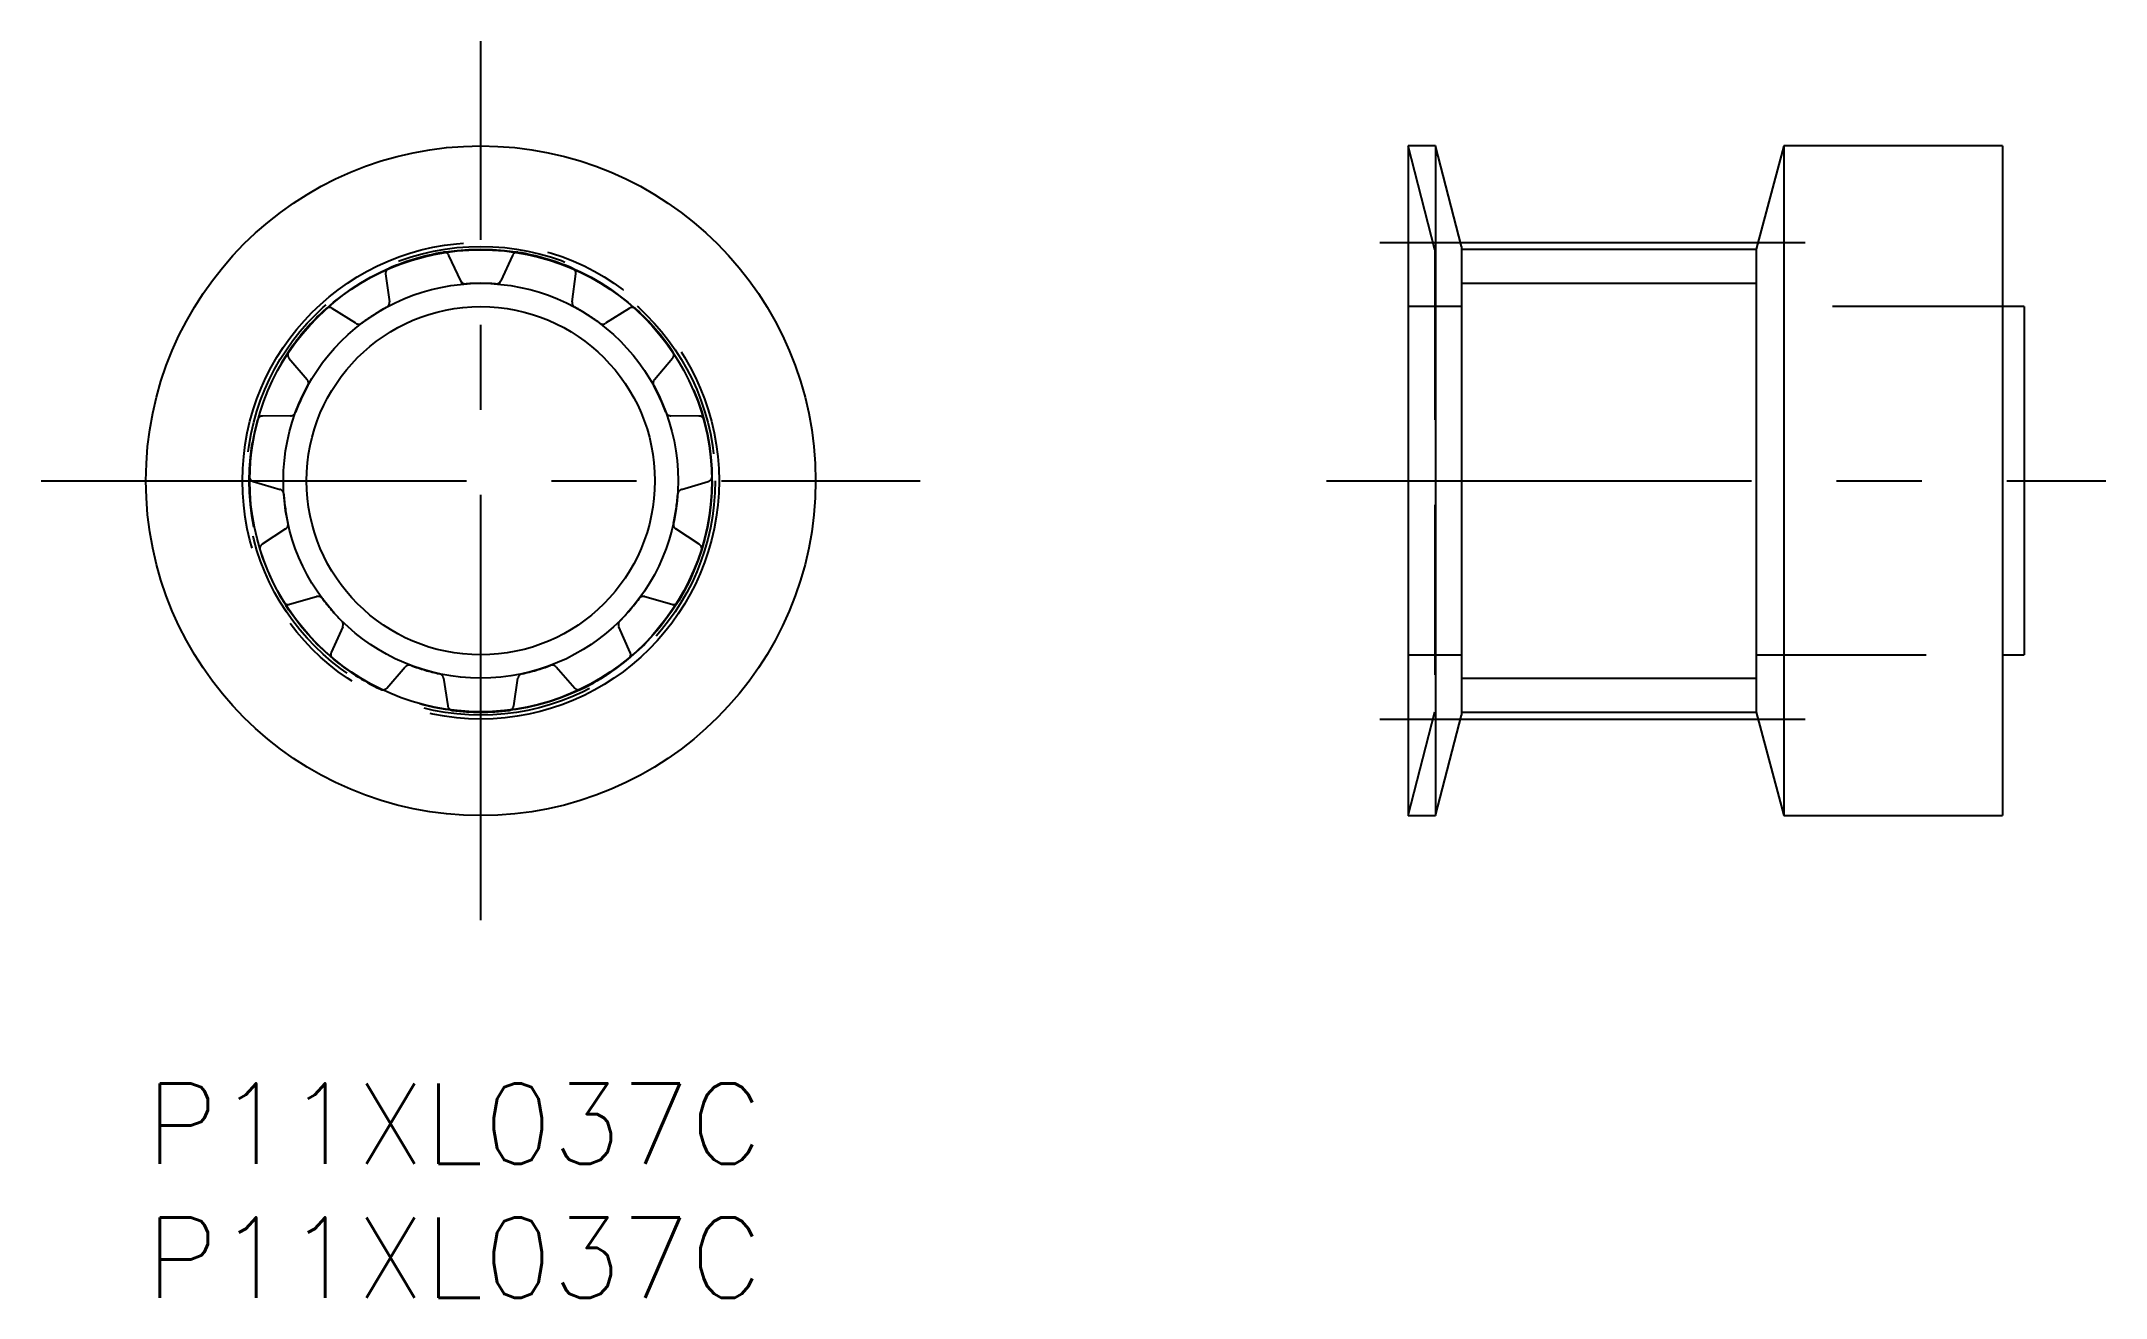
# Model space of a CAD drawing. Extents: x -3.9 to 73.2, y -8 to 38.9.
import ezdxf

# ---------------------------------------------------------------- set-up
doc = ezdxf.new("R2010")
doc.units = 0
doc.header["$LTSCALE"] = 0.5
for name, pattern in [('CENTER', [50.8, 31.75, -6.35, 6.35, -6.35]), ('DASHED', [19.05, 12.7, -6.35]), ('PHANTOM', [63.5, 31.75, -6.35, 6.35, -6.35, 6.35, -6.35])]:
    doc.linetypes.add(name, pattern=pattern)
for name, color, linetype in [('MSM_CENTER', 1, 'CENTER'), ('MSM_CONTINUOUS', 7, 'CONTINUOUS'), ('MSM_DASHED', 4, 'DASHED'), ('MSM_IMAGINARY', 6, 'PHANTOM'), ('MSM_NARROW', 5, 'CONTINUOUS'), ('MSM_PART_NUMBER', 7, 'CONTINUOUS')]:
    doc.layers.add(name, color=color, linetype=linetype)
doc.styles.get("Standard").update_dxf_attribs({"font": 'txt.shx', "height": 3, "bigfont": 'bigfont.shx'})

msp = doc.modelspace()

# ---------------------------------------------------------------- linework, layer by layer
at = {"layer": 'MSM_CENTER'}
for p, q in [((12.5, 6.094), (12.5, 38.906)), ((46.064, 31.395), (62.204, 31.395)), ((-3.906, 22.5), (28.906, 22.5)), ((44.069, 22.5), (73.164, 22.5)), ((46.064, 13.605), (62.204, 13.605))]:
    msp.add_line(p, q, dxfattribs=at)
msp.add_circle((12.5, 22.5), 8.895, dxfattribs=at)
at = {"layer": 'MSM_CONTINUOUS'}
for p, q in [((48.149, 35), (47.117, 35)), ((47.117, 35), (47.117, 10)), ((49.117, 31.25), (48.149, 35)), ((48.149, 35), (48.149, 10)), ((61.151, 35), (60.117, 31.14)), ((69.317, 35), (61.151, 35)), ((61.151, 35), (61.151, 10)), ((69.317, 35), (69.317, 10)), ((49.117, 31.25), (49.117, 13.75)), ((49.117, 31.14), (60.117, 31.14)), ((60.117, 31.14), (60.117, 13.86)), ((70.117, 29), (69.317, 29)), ((70.117, 29), (70.117, 16)), ((69.317, 16), (70.117, 16)), ((48.149, 10), (49.117, 13.75)), ((49.117, 13.86), (60.117, 13.86)), ((60.117, 13.86), (61.151, 10)), ((47.117, 10), (48.149, 10)), ((61.151, 10), (69.317, 10))]:
    msp.add_line(p, q, dxfattribs=at)
for radius in [12.5, 8.623, 6.5]:
    msp.add_circle((12.5, 22.5), radius, dxfattribs=at)
at = {"layer": 'MSM_DASHED'}
for p, q in [((48.117, 31.123), (47.117, 35)), ((11.756, 29.965), (11.314, 30.913)), ((13.686, 30.913), (13.244, 29.965)), ((48.117, 31.123), (48.117, 13.877)), ((8.95, 30.219), (9.09, 29.182)), ((15.91, 29.182), (16.05, 30.219)), ((7.839, 28.377), (6.954, 28.936)), ((18.046, 28.936), (17.161, 28.377)), ((49.117, 29), (47.117, 29)), ((69.317, 29), (60.117, 29)), ((69.317, 29), (60.117, 29)), ((5.34, 27.074), (6.019, 26.278)), ((18.981, 26.278), (19.66, 27.074)), ((5.401, 24.924), (4.354, 24.916)), ((20.646, 24.916), (19.599, 24.924)), ((4.004, 22.477), (5.006, 22.174)), ((19.994, 22.174), (20.996, 22.477)), ((5.217, 20.701), (4.341, 20.129)), ((20.659, 20.129), (19.783, 20.701)), ((5.365, 17.887), (6.371, 18.174)), ((18.629, 18.174), (19.635, 17.887)), ((7.346, 17.05), (6.919, 16.094)), ((18.081, 16.094), (17.654, 17.05)), ((8.992, 14.762), (9.683, 15.547)), ((15.317, 15.547), (16.008, 14.762)), ((47.117, 16), (49.117, 16)), ((60.117, 16), (69.317, 16)), ((60.117, 16), (69.317, 16)), ((11.111, 15.128), (11.268, 14.094)), ((13.732, 14.094), (13.889, 15.128)), ((47.117, 10), (48.117, 13.877))]:
    msp.add_line(p, q, dxfattribs=at)
msp.add_circle((12.5, 22.5), 8.75, dxfattribs=at)
for centre, radius, start, end in [((12.5, 22.5), 8.64, 99.3245, 113.40277), ((11.133, 30.828), 0.2, 25, 99.3245), ((13.867, 30.828), 0.2, 80.67549, 155), ((12.5, 22.5), 8.64, 66.59723, 80.6755), ((9.148, 30.246), 0.2, 113.40276, 187.72727), ((15.852, 30.246), 0.2, 352.27273, 66.59723), ((11.937, 30.049), 0.2, 205, 274.26287), ((12.5, 22.5), 7.37, 85.73713, 94.26287), ((13.063, 30.049), 0.2, 265.73713, 335), ((12.5, 22.5), 8.64, 132.05177, 146.13005), ((6.847, 28.767), 0.2, 57.72727, 132.05177), ((12.5, 22.5), 7.37, 118.4644, 126.99014), ((8.892, 29.155), 0.2, 298.4644, 7.72727), ((16.108, 29.155), 0.2, 172.27273, 241.5356), ((12.5, 22.5), 7.37, 53.00986, 61.5356), ((18.153, 28.767), 0.2, 47.94822, 122.27273), ((12.5, 22.5), 8.64, 33.86995, 47.94823), ((7.945, 28.546), 0.2, 237.72727, 306.99014), ((17.055, 28.546), 0.2, 233.00986, 302.27273), ((5.492, 27.204), 0.2, 146.13004, 220.45455), ((19.508, 27.204), 0.2, 319.54545, 33.86995), ((5.867, 26.148), 0.2, 331.19168, 40.45455), ((19.133, 26.148), 0.2, 139.54545, 208.80832), ((12.5, 22.5), 7.37, 151.19168, 159.71741), ((12.5, 22.5), 7.37, 20.28259, 28.80832), ((12.5, 22.5), 8.64, 164.77905, 178.85732), ((4.356, 24.716), 0.2, 90.45455, 164.77905), ((5.399, 25.124), 0.2, 270.45455, 339.71741), ((19.601, 25.124), 0.2, 200.28259, 269.54545), ((20.644, 24.716), 0.2, 15.22096, 89.54545), ((12.5, 22.5), 8.64, 1.14268, 15.22095), ((4.062, 22.668), 0.2, 178.85731, 253.18182), ((20.938, 22.668), 0.2, 286.81818, 1.14268), ((4.948, 21.983), 0.2, 3.91895, 73.18182), ((12.5, 22.5), 7.37, 183.91895, 192.44469), ((12.5, 22.5), 7.37, 347.55531, 356.08105), ((20.052, 21.983), 0.2, 106.81818, 176.08105), ((5.108, 20.869), 0.2, 303.18182, 12.44469), ((19.892, 20.869), 0.2, 167.55531, 236.81818), ((4.451, 19.961), 0.2, 123.18182, 197.50632), ((20.549, 19.961), 0.2, 342.49369, 56.81818), ((12.5, 22.5), 8.64, 197.50632, 211.58459), ((5.31, 18.079), 0.2, 211.58458, 285.90909), ((6.426, 17.982), 0.2, 36.64622, 105.90909), ((12.5, 22.5), 7.37, 216.64622, 225.17196), ((12.5, 22.5), 7.37, 314.82804, 323.35378), ((18.574, 17.982), 0.2, 74.09091, 143.35378), ((19.69, 18.079), 0.2, 254.09091, 328.41541), ((7.163, 17.131), 0.2, 335.90909, 45.17196), ((17.837, 17.131), 0.2, 134.82804, 204.09091), ((7.101, 16.013), 0.2, 155.90909, 230.23359), ((12.5, 22.5), 8.64, 230.23359, 244.31186), ((9.833, 15.415), 0.2, 69.3735, 138.63636), ((12.5, 22.5), 7.37, 249.3735, 257.89923), ((12.5, 22.5), 7.37, 282.10077, 290.6265), ((15.167, 15.415), 0.2, 41.36364, 110.6265), ((12.5, 22.5), 8.64, 295.68814, 309.76641), ((17.899, 16.013), 0.2, 309.7664, 24.09091), ((8.841, 14.894), 0.2, 244.31185, 318.63636), ((10.913, 15.098), 0.2, 8.63636, 77.89923), ((14.087, 15.098), 0.2, 102.10077, 171.36364), ((16.159, 14.894), 0.2, 221.36364, 295.68814), ((11.466, 14.124), 0.2, 188.63636, 262.96086), ((12.5, 22.5), 8.64, 262.96086, 277.03914), ((13.534, 14.124), 0.2, 277.03913, 351.36364)]:
    msp.add_arc(centre, radius, start, end, dxfattribs=at)
at = {"layer": 'MSM_IMAGINARY'}
msp.add_circle((12.5, 22.5), 8.64, dxfattribs=at)
at = {"layer": 'MSM_NARROW'}
for p, q in [((11.815, 29.838), (11.756, 29.965)), ((13.185, 29.838), (13.244, 29.965)), ((49.117, 29.87), (60.117, 29.87)), ((49.117, 15.13), (60.117, 15.13))]:
    msp.add_line(p, q, dxfattribs=at)
msp.add_circle((12.5, 22.5), 7.37, dxfattribs=at)

# ---------------------------------------------------------------- texts
at = {"layer": 'MSM_PART_NUMBER'}
for p in [(0, -3), (0, -8)]:
    msp.add_text('P11XL037C', height=3, dxfattribs=at).set_placement(p)

doc.saveas('drawing.dxf')
